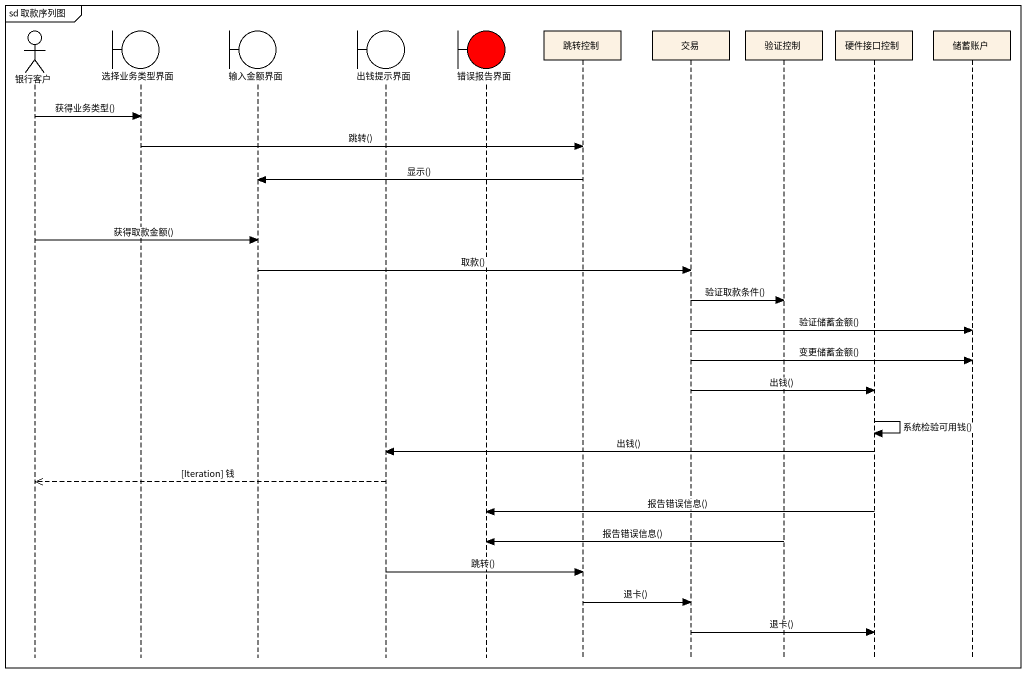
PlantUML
@startuml
mainframe sd 取款序列图
hide footbox
actor 银行客户
boundary 选择业务类型界面
boundary 输入金额界面
boundary 出钱提示界面
boundary 错误报告界面 #FF0000
participant 跳转控制
participant 交易
participant 验证控制
participant 硬件接口控制
participant 储蓄账户

银行客户 -> 选择业务类型界面 : 获得业务类型()
选择业务类型界面 -> 跳转控制 : 跳转()
跳转控制 -> 输入金额界面 : 显示()
银行客户 -> 输入金额界面 : 获得取款金额()
输入金额界面 -> 交易 : 取款()
交易 -> 验证控制 : 验证取款条件()
交易 -> 储蓄账户 : 验证储蓄金额()
交易 -> 储蓄账户 : 变更储蓄金额()
交易 -> 硬件接口控制 : 出钱()
硬件接口控制 -> 硬件接口控制 : 系统检验可用钱()
硬件接口控制 -> 出钱提示界面 : 出钱()
出钱提示界面 -->> 银行客户 : [Iteration] 钱
硬件接口控制 -> 错误报告界面 : 报告错误信息()
验证控制 -> 错误报告界面 : 报告错误信息()
出钱提示界面 -> 跳转控制 : 跳转()
跳转控制 -> 交易 : 退卡()
交易 -> 硬件接口控制 : 退卡()
@enduml
